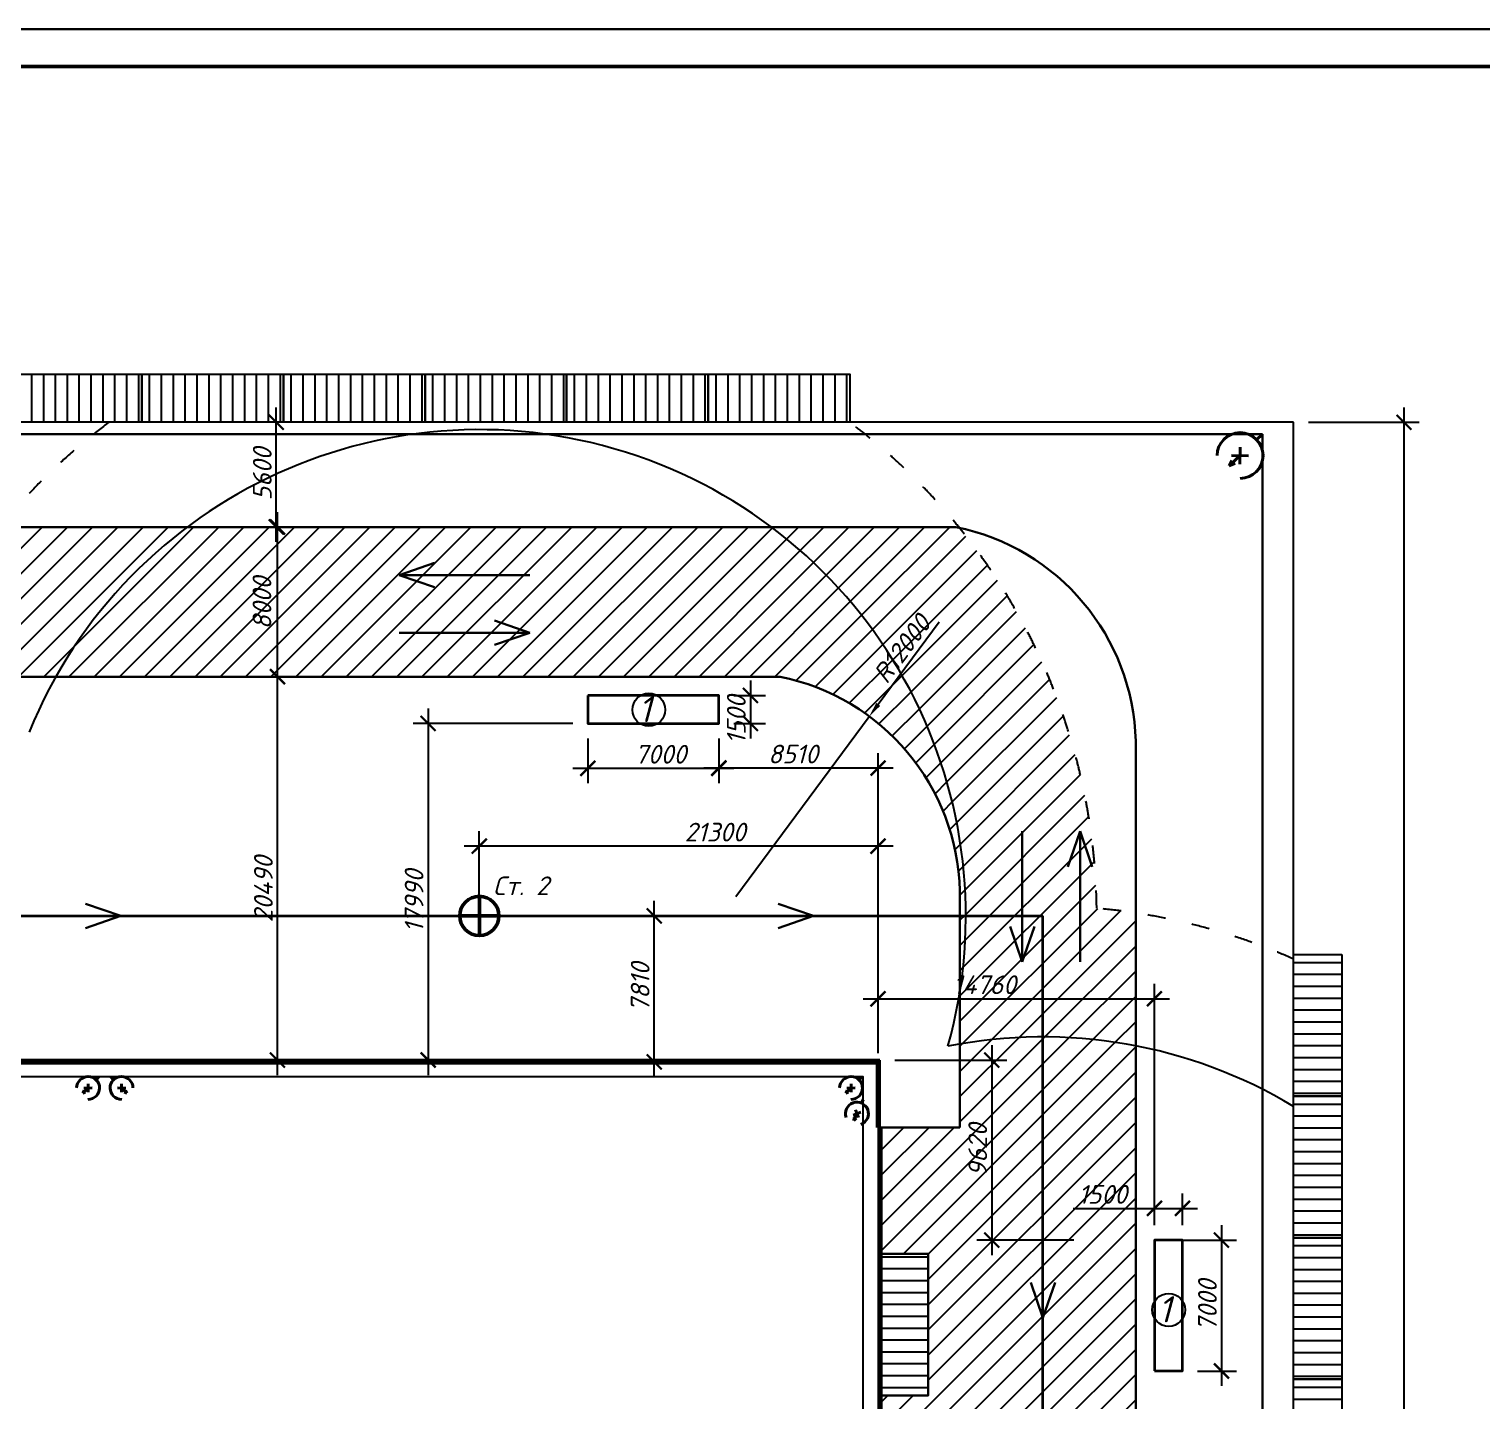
# Model space of a CAD drawing. Header units: millimetres. Extents: x -345369 to 252202, y 74562 to 424723.
# Drawn here: x 115692 to 135099, y 177409 to 195741 of the extents above; entities that cross this region are included whole.
import ezdxf

# ---------------------------------------------------------------- set-up
doc = ezdxf.new("R2010")
doc.units = ezdxf.units.MM
doc.linetypes.add('ACAD_ISO03W100', pattern=[30, 12, -18])
for name, color, linetype, lineweight in [('Основной [&]', 7, 'Continuous', 18), ('Рамка', 7, 'Continuous', 25), ('Тонка', 7, 'Continuous', 30), ('ТОнкая', 7, 'Continuous', 35)]:
    doc.layers.add(name, color=color, linetype=linetype, lineweight=lineweight)
doc.styles.get("Standard").update_dxf_attribs({"font": 'isocpeur.TTF', "oblique": 15})
doc.styles.add('вано размеры', font='isocpeui.ttf', dxfattribs={"height": 250})
doc.linetypes.add('ограждение2', pattern='A,6.35,-2.54,[132,ltypeshp.shx,S=2.54,R=0,X=-2.54,Y=0],-2.54,25.4', length=36.83)
doc.dimstyles.new('ss400', dxfattribs={"dimtxt": 250, "dimasz": 200, "dimexe": 200, "dimexo": 200, "dimgap": 62.5, "dimtad": 1, "dimdec": 0, "dimlfac": 4, "dimrnd": 10, "dimdsep": 46, "dimtxsty": 'Standard', "dimblk": 'ARCHTICK', "dimcen": 250, "dimdle": 200, "dimadec": 0, "dimazin": 0, "dimtfac": 1, "dimtdec": 0, "dimtmove": 1, "dimatfit": 3, "dimfxl": 1, "dimarcsym": 0})
pattern_1 = [(45, (21899.45, 61778.96), (-168.3798, 168.3798), [])]

# ---------------------------------------------------------------- blocks, each defined once
blk = doc.blocks.new('_ArchTick')
at = {"color": 0, "linetype": 'ByBlock', "const_width": 0.15}
blk.add_lwpolyline([(-0.5, -0.5), (0.5, 0.5)], dxfattribs=at)
blk = doc.blocks.new('*D268')
at = {"layer": 'Defpoints', "color": 0, "transparency": 16777216}
for p in [(132582, 190486), (134058, 190486), (132582, 156736)]:
    blk.add_point(p, dxfattribs=at)
at = {"layer": 'Основной [&]', "color": 0, "lineweight": -2, "transparency": 16777216}
for p, q in [((134058, 156536), (134058, 190686)), ((132782, 190486), (134258, 190486)), ((132782, 156736), (134258, 156736))]:
    blk.add_line(p, q, dxfattribs=at)
at = {"layer": 'Основной [&]', "color": 0, "lineweight": -2, "transparency": 16777216, "xscale": 200, "yscale": 200, "zscale": 200}
for p, rotation in [((134058, 190486), 90), ((134058, 156736), 270)]:
    blk.add_blockref('_ArchTick', p, dxfattribs=dict(at, rotation=rotation))
at = {"layer": 'Основной [&]', "color": 0, "lineweight": 25, "transparency": 16777216, "insert": (133870, 175214), "char_height": 250, "attachment_point": 5, "rotation": 90}
blk.add_mtext('135000', dxfattribs=at)
blk = doc.blocks.new('прожктр')
at = {"color": 1, "lineweight": 40}
for p, q in [((1821.2, 1758.54), (1821.15, 1756.29)), ((1821.17, 1757.41), (1822.62, 1758.79)), ((1821.85, 1758.46), (1822.62, 1758.79)), ((1821.85, 1758.46), (1821.85, 1758.46)), ((1822.26, 1758.07), (1822.62, 1758.79)), ((1822.3, 1757.39), (1820.05, 1757.44)), ((1818.96, 1755.31), (1818.17, 1754.56))]:
    blk.add_line(p, q, dxfattribs=at)
blk.add_arc((1821.17, 1757.41), 3.06, 90, 0, dxfattribs=at)
blk = doc.blocks.new('*D270')
at = {"layer": 'Defpoints', "color": 0, "transparency": 16777216}
for p in [(131099, 179982), (130724, 179559), (131099, 179559)]:
    blk.add_point(p, dxfattribs=at)
at = {"layer": 'Основной [&]', "color": 0, "lineweight": -2, "transparency": 16777216}
for p, q in [((130724, 179759), (130724, 180182)), ((131099, 179759), (131099, 180182)), ((129637, 179982), (130724, 179982)), ((130524, 179982), (131299, 179982))]:
    blk.add_line(p, q, dxfattribs=at)
at = {"layer": 'Основной [&]', "color": 0, "lineweight": -2, "transparency": 16777216, "xscale": 200, "yscale": 200, "zscale": 200, "rotation": 180}
blk.add_blockref('_ArchTick', (130724, 179982), dxfattribs=at)
at = {"layer": 'Основной [&]', "color": 0, "lineweight": -2, "transparency": 16777216, "xscale": 200, "yscale": 200, "zscale": 200}
blk.add_blockref('_ArchTick', (131099, 179982), dxfattribs=at)
at = {"layer": 'Основной [&]', "color": 0, "lineweight": 25, "transparency": 16777216, "insert": (130033, 180169), "char_height": 250, "attachment_point": 5}
blk.add_mtext('1500', dxfattribs=at)
blk = doc.blocks.new('*D271')
at = {"layer": 'Defpoints', "color": 0, "transparency": 16777216}
for p in [(130785, 179559), (131099, 177809), (131619, 177809)]:
    blk.add_point(p, dxfattribs=at)
at = {"layer": 'Основной [&]', "color": 0, "lineweight": -2, "transparency": 16777216}
for p, q in [((131619, 179759), (131619, 177609)), ((130985, 179559), (131819, 179559)), ((131299, 177809), (131819, 177809))]:
    blk.add_line(p, q, dxfattribs=at)
at = {"layer": 'Основной [&]', "color": 0, "lineweight": -2, "transparency": 16777216, "xscale": 200, "yscale": 200, "zscale": 200}
for p, rotation in [((131619, 179559), 90), ((131619, 177809), 270)]:
    blk.add_blockref('_ArchTick', p, dxfattribs=dict(at, rotation=rotation))
at = {"layer": 'Основной [&]', "color": 0, "lineweight": 25, "transparency": 16777216, "insert": (131432, 178684), "char_height": 250, "attachment_point": 5, "rotation": 90}
blk.add_mtext('7000', dxfattribs=at)
blk = doc.blocks.new('*D303')
at = {"layer": 'Defpoints', "color": 0, "transparency": 16777216}
for p in [(124905, 186837), (124905, 186462), (125327, 186462)]:
    blk.add_point(p, dxfattribs=at)
at = {"layer": 'Основной [&]', "color": 0, "lineweight": -2, "transparency": 16777216}
for p, q in [((125327, 187037), (125327, 186262)), ((125105, 186837), (125527, 186837)), ((125105, 186462), (125527, 186462))]:
    blk.add_line(p, q, dxfattribs=at)
at = {"layer": 'Основной [&]', "color": 0, "lineweight": -2, "transparency": 16777216, "xscale": 200, "yscale": 200, "zscale": 200}
for p, rotation in [((125327, 186837), 90), ((125327, 186462), 270)]:
    blk.add_blockref('_ArchTick', p, dxfattribs=dict(at, rotation=rotation))
at = {"layer": 'Основной [&]', "color": 0, "lineweight": 25, "transparency": 16777216, "insert": (125139, 186510), "char_height": 250, "attachment_point": 5, "rotation": 90}
blk.add_mtext('1500', dxfattribs=at)
blk = doc.blocks.new('*D304')
at = {"layer": 'Defpoints', "color": 0, "transparency": 16777216}
for p in [(123155, 186462), (124905, 186462), (123155, 185862)]:
    blk.add_point(p, dxfattribs=at)
at = {"layer": 'Основной [&]', "color": 0, "lineweight": -2, "transparency": 16777216}
for p, q in [((123155, 186262), (123155, 185662)), ((124905, 186262), (124905, 185662)), ((125105, 185862), (122955, 185862))]:
    blk.add_line(p, q, dxfattribs=at)
at = {"layer": 'Основной [&]', "color": 0, "lineweight": -2, "transparency": 16777216, "xscale": 200, "yscale": 200, "zscale": 200, "rotation": 180}
blk.add_blockref('_ArchTick', (123155, 185862), dxfattribs=at)
at = {"layer": 'Основной [&]', "color": 0, "lineweight": -2, "transparency": 16777216, "xscale": 200, "yscale": 200, "zscale": 200}
blk.add_blockref('_ArchTick', (124905, 185862), dxfattribs=at)
at = {"layer": 'Основной [&]', "color": 0, "lineweight": 25, "transparency": 16777216, "insert": (124126, 186050), "char_height": 250, "attachment_point": 5}
blk.add_mtext('7000', dxfattribs=at)
blk = doc.blocks.new('*D342')
at = {"color": 0, "lineweight": -2, "transparency": 16777216}
for p, q in [((124043, 181739), (124043, 184090)), ((121906, 183890), (124243, 183890)), ((126832, 181939), (123843, 181939))]:
    blk.add_line(p, q, dxfattribs=at)
at = {"layer": 'Defpoints', "color": 0, "transparency": 16777216}
for p in [(121706, 183890, -521), (124043, 183890), (127032, 181939)]:
    blk.add_point(p, dxfattribs=at)
at = {"color": 0, "lineweight": -2, "transparency": 16777216, "xscale": 200, "yscale": 200, "zscale": 200}
for p, rotation in [((124043, 183890), 90), ((124043, 181939), 270)]:
    blk.add_blockref('_ArchTick', p, dxfattribs=dict(at, rotation=rotation))
at = {"color": 0, "lineweight": 25, "transparency": 16777216, "insert": (123855, 182936), "char_height": 250, "attachment_point": 5, "rotation": 90}
blk.add_mtext('7810', dxfattribs=at)
blk = doc.blocks.new('*D343')
at = {"color": 0, "lineweight": -2, "transparency": 16777216}
for p, q in [((121706, 184090), (121706, 185023)), ((127032, 182057), (127032, 185023)), ((127232, 184823), (121506, 184823))]:
    blk.add_line(p, q, dxfattribs=at)
at = {"layer": 'Defpoints', "color": 0, "transparency": 16777216}
for p in [(121706, 184823), (121706, 183890, -521), (127032, 181857)]:
    blk.add_point(p, dxfattribs=at)
at = {"color": 0, "lineweight": -2, "transparency": 16777216, "xscale": 200, "yscale": 200, "zscale": 200, "rotation": 180}
blk.add_blockref('_ArchTick', (121706, 184823), dxfattribs=at)
at = {"color": 0, "lineweight": -2, "transparency": 16777216, "xscale": 200, "yscale": 200, "zscale": 200}
blk.add_blockref('_ArchTick', (127032, 184823), dxfattribs=at)
at = {"color": 0, "lineweight": 25, "transparency": 16777216, "insert": (124855, 185010), "char_height": 250, "attachment_point": 5}
blk.add_mtext('21300', dxfattribs=at)
blk = doc.blocks.new('*D344')
at = {"color": 0, "lineweight": -2, "transparency": 16777216}
for p, q in [((124905, 186262), (124905, 185666)), ((127032, 182139), (127032, 186066)), ((127232, 185866), (124705, 185866))]:
    blk.add_line(p, q, dxfattribs=at)
at = {"layer": 'Defpoints', "color": 0, "transparency": 16777216}
for p in [(124905, 186462), (124905, 185866), (127032, 181939)]:
    blk.add_point(p, dxfattribs=at)
at = {"color": 0, "lineweight": -2, "transparency": 16777216, "xscale": 200, "yscale": 200, "zscale": 200, "rotation": 180}
blk.add_blockref('_ArchTick', (124905, 185866), dxfattribs=at)
at = {"color": 0, "lineweight": -2, "transparency": 16777216, "xscale": 200, "yscale": 200, "zscale": 200}
blk.add_blockref('_ArchTick', (127032, 185866), dxfattribs=at)
at = {"color": 0, "lineweight": 25, "transparency": 16777216, "insert": (125897, 186053), "char_height": 250, "attachment_point": 5}
blk.add_mtext('8510', dxfattribs=at)
blk = doc.blocks.new('*D345')
at = {"color": 0, "lineweight": -2, "transparency": 16777216}
for p, q in [((121023, 186662), (121023, 181764)), ((122955, 186462), (120823, 186462)), ((122147, 181964), (120823, 181964))]:
    blk.add_line(p, q, dxfattribs=at)
at = {"layer": 'Defpoints', "color": 0, "transparency": 16777216}
for p in [(123155, 186462), (121023, 181964), (122347, 181964)]:
    blk.add_point(p, dxfattribs=at)
at = {"color": 0, "lineweight": -2, "transparency": 16777216, "xscale": 200, "yscale": 200, "zscale": 200}
for p, rotation in [((121023, 186462), 90), ((121023, 181964), 270)]:
    blk.add_blockref('_ArchTick', p, dxfattribs=dict(at, rotation=rotation))
at = {"color": 0, "lineweight": 25, "transparency": 16777216, "insert": (120835, 184087), "char_height": 250, "attachment_point": 5, "rotation": 90}
blk.add_mtext('17990', dxfattribs=at)
blk = doc.blocks.new('*D346')
at = {"color": 0, "lineweight": -2, "transparency": 16777216}
for p, q in [((119010, 181764), (119010, 187287)), ((118917, 187087), (118810, 187087)), ((118917, 181964), (118810, 181964))]:
    blk.add_line(p, q, dxfattribs=at)
at = {"layer": 'Defpoints', "color": 0, "transparency": 16777216}
for p in [(119010, 187087), (119117, 187087), (119117, 181964)]:
    blk.add_point(p, dxfattribs=at)
at = {"color": 0, "lineweight": -2, "transparency": 16777216, "xscale": 200, "yscale": 200, "zscale": 200}
for p, rotation in [((119010, 187087), 90), ((119010, 181964), 270)]:
    blk.add_blockref('_ArchTick', p, dxfattribs=dict(at, rotation=rotation))
at = {"color": 0, "lineweight": 25, "transparency": 16777216, "insert": (118822, 184246), "char_height": 250, "attachment_point": 5, "rotation": 90}
blk.add_mtext('20490', dxfattribs=at)
blk = doc.blocks.new('*D347')
at = {"color": 0, "lineweight": -2, "transparency": 16777216}
for p, q in [((119010, 186887), (119010, 189287)), ((119069, 189087), (119210, 189087))]:
    blk.add_line(p, q, dxfattribs=at)
at = {"layer": 'Defpoints', "color": 0, "transparency": 16777216}
for p in [(118869, 189087), (119010, 189087), (119010, 187087)]:
    blk.add_point(p, dxfattribs=at)
at = {"color": 0, "lineweight": -2, "transparency": 16777216, "xscale": 200, "yscale": 200, "zscale": 200}
for p, rotation in [((119010, 189087), 90), ((119010, 187087), 270)]:
    blk.add_blockref('_ArchTick', p, dxfattribs=dict(at, rotation=rotation))
at = {"color": 0, "lineweight": 25, "transparency": 16777216, "insert": (118803, 188070), "char_height": 250, "attachment_point": 5, "rotation": 90}
blk.add_mtext('8000', dxfattribs=at)
blk = doc.blocks.new('*D277')
at = {"color": 0, "lineweight": -2, "transparency": 16777216}
for p, q in [((118994, 188887), (118994, 190686)), ((118810, 190486), (118794, 190486)), ((118810, 189087), (118794, 189087))]:
    blk.add_line(p, q, dxfattribs=at)
at = {"layer": 'Defpoints', "color": 0, "transparency": 16777216}
for p in [(118994, 190486), (119010, 190486), (119010, 189087)]:
    blk.add_point(p, dxfattribs=at)
at = {"color": 0, "lineweight": -2, "transparency": 16777216, "xscale": 200, "yscale": 200, "zscale": 200}
for p, rotation in [((118994, 190486), 90), ((118994, 189087), 270)]:
    blk.add_blockref('_ArchTick', p, dxfattribs=dict(at, rotation=rotation))
at = {"color": 0, "lineweight": 25, "transparency": 16777216, "insert": (118807, 189794), "char_height": 250, "attachment_point": 5, "rotation": 90}
blk.add_mtext('5600', dxfattribs=at)
blk = doc.blocks.new('*D352')
at = {"color": 0, "lineweight": -2, "transparency": 16777216}
for p, q in [((128551, 182164), (128551, 179359)), ((127257, 181964), (128751, 181964)), ((129649, 179559), (128351, 179559))]:
    blk.add_line(p, q, dxfattribs=at)
at = {"layer": 'Defpoints', "color": 0, "transparency": 16777216}
for p in [(127057, 181964), (128551, 179559), (129849, 179559)]:
    blk.add_point(p, dxfattribs=at)
at = {"color": 0, "lineweight": -2, "transparency": 16777216, "xscale": 200, "yscale": 200, "zscale": 200}
for p, rotation in [((128551, 181964), 90), ((128551, 179559), 270)]:
    blk.add_blockref('_ArchTick', p, dxfattribs=dict(at, rotation=rotation))
at = {"color": 0, "lineweight": 25, "transparency": 16777216, "insert": (128364, 180762), "char_height": 250, "attachment_point": 5, "rotation": 90}
blk.add_mtext('9620', dxfattribs=at)
blk = doc.blocks.new('*D280')
at = {"color": 0, "lineweight": -2, "transparency": 16777216}
for p, q in [((127032, 182139), (127032, 182983)), ((130724, 179759), (130724, 182983)), ((126832, 182783), (130924, 182783))]:
    blk.add_line(p, q, dxfattribs=at)
at = {"layer": 'Defpoints', "color": 0, "transparency": 16777216}
for p in [(130724, 182783), (127032, 181939), (130724, 179559)]:
    blk.add_point(p, dxfattribs=at)
at = {"color": 0, "lineweight": -2, "transparency": 16777216, "xscale": 200, "yscale": 200, "zscale": 200, "rotation": 180}
blk.add_blockref('_ArchTick', (127032, 182783), dxfattribs=at)
at = {"color": 0, "lineweight": -2, "transparency": 16777216, "xscale": 200, "yscale": 200, "zscale": 200}
blk.add_blockref('_ArchTick', (130724, 182783), dxfattribs=at)
at = {"color": 0, "lineweight": 25, "transparency": 16777216, "insert": (128454, 182971), "char_height": 250, "attachment_point": 5}
blk.add_mtext('14760', dxfattribs=at)
blk = doc.blocks.new('*D288')
at = {"color": 0, "lineweight": -2, "transparency": 16777216}
for p, q in [((127849, 187815), (127034, 186717)), ((125131, 184150), (126915, 186556))]:
    blk.add_line(p, q, dxfattribs=at)
at = {"color": 0, "transparency": 16777216}
blk.add_solid([(127008, 186737), (127061, 186697), (126915, 186556)], dxfattribs=at)
at = {"layer": 'Defpoints', "color": 0, "transparency": 16777216}
for p in [(126915, 186556), (125131, 184150)]:
    blk.add_point(p, dxfattribs=at)
at = {"color": 0, "lineweight": 25, "transparency": 16777216, "insert": (127350, 187458), "char_height": 250, "attachment_point": 5, "rotation": 53.4387}
blk.add_mtext('R12000', dxfattribs=at)

msp = doc.modelspace()

# ---------------------------------------------------------------- hatches: boundary and pattern name
at = {"lineweight": 25}
h = msp.add_hatch(dxfattribs=at)
h.set_pattern_fill('ANSI31', color=0, scale=50, angle=45)
h.set_pattern_definition([(90, (-909479.26, 308379.25), (-158.75, 5e-14), [])])
h.paths.add_polyline_path([(115304.769207, 191131.138475), (115304.769207, 190486.349527), (117196.720896, 190486.349527), (117196.720896, 191131.138475)])
h = msp.add_hatch(dxfattribs=at)
h.set_pattern_fill('ANSI31', color=0, scale=50, angle=45)
h.set_pattern_definition([(90, (-907587.3, 308379.25), (-158.75, 5e-14), [])])
h.paths.add_polyline_path([(117196.720896, 191131.138475), (117196.720896, 190486.349527), (119088.672585, 190486.349527), (119088.672585, 191131.138475)])
h = msp.add_hatch(dxfattribs=at)
h.set_pattern_fill('ANSI31', color=0, scale=50, angle=45)
h.set_pattern_definition([(90, (-905695.36, 308379.25), (-158.75, 5e-14), [])])
h.paths.add_polyline_path([(119088.672585, 191131.138475), (119088.672585, 190486.349527), (120980.624274, 190486.349527), (120980.624274, 191131.138475)])
h = msp.add_hatch(dxfattribs=at)
h.set_pattern_fill('ANSI31', color=0, scale=50, angle=45)
h.set_pattern_definition([(90, (-903803.4, 308379.25), (-158.75, 5e-14), [])])
h.paths.add_polyline_path([(120980.624274, 191131.138475), (120980.624274, 190486.349527), (122872.575963, 190486.349527), (122872.575963, 191131.138475)])
h = msp.add_hatch(dxfattribs=at)
h.set_pattern_fill('ANSI31', color=0, scale=50, angle=45)
h.set_pattern_definition([(90, (-901911.45, 308379.25), (-158.75, 5e-14), [])])
h.paths.add_polyline_path([(122872.575963, 191131.138475), (122872.575963, 190486.349527), (124764.527652, 190486.349527), (124764.527652, 191131.138475)])
h = msp.add_hatch(dxfattribs=at)
h.set_pattern_fill('ANSI31', color=0, scale=50, angle=45)
h.set_pattern_definition([(90, (-900019.5, 308379.25), (-158.75, 5e-14), [])])
h.paths.add_polyline_path([(124764.527652, 191131.138475), (124764.527652, 190486.349527), (126656.479341, 190486.349527), (126656.479341, 191131.138475)])
h = msp.add_hatch()
h.set_pattern_fill('ANSI31', color=256, scale=75)
h.set_pattern_definition(pattern_1)
h.paths.add_polyline_path([(113577.070413, 189086.523829), (105777.418459, 189086.523829, 0.0705545242), (104486.372632, 187797.326568, 0.5921193589), (94522.47632, 182271.637921, 0.0323834367), (93697.029349, 182112.179184), (93697.029349, 180176.143973), (95713.125088, 180176.143973), (95713.123731, 181815.200152), (95607.608564, 181815.202586, -0.9987050932), (94739.177727, 181816.327852, -1.0012965857), (95607.608564, 181815.202586), (95713.123731, 181815.200152), (95713.121735, 184224.523829, -0.3500198698), (98115.403139, 187086.523829), (115333.61278, 187086.523829, 0.1035227013)])
h.paths.add_polyline_path([(105777.418459, 189086.523829), (96329.914615, 189086.523829, 0.1225790747), (93697.029349, 186096.761723), (93697.029349, 182112.179184, -0.0323834367), (94522.47632, 182271.637921, -0.5921193589), (104486.372632, 187797.326568, -0.0705545242)], flags=17)
h.paths.add_polyline_path([(95339.482686, 180176.143973), (93697.029349, 180176.143973), (93697.029349, 174066.938467), (93697.029349, 173090.007492), (95339.482686, 173090.007492), (95339.482686, 175563.582043, -0.4142135624), (95076.920756, 175826.143973, -0.4142135624), (95339.482686, 176088.705902)])
h.paths.add_polyline_path([(95713.125088, 180176.143973), (95339.482686, 180176.143973), (95339.482686, 176088.705902, -0.4142135624), (95602.044615, 175826.143973, -0.4142135624), (95339.482686, 175563.582043), (95339.482686, 173090.007492), (95713.130958, 173090.007492)])
h.paths.add_polyline_path([(95339.482686, 173090.007492), (93697.029349, 173090.007492), (93697.029349, 172930.160555), (95339.482686, 172931.4784)])
h.paths.add_polyline_path([(95713.130958, 173090.007492), (95339.482686, 173090.007492), (95339.482686, 172931.4784), (95713.131089, 172931.778202)])
h.paths.add_polyline_path([(95713.131089, 172931.778202), (95339.482686, 172931.4784), (95339.482686, 172816.402868), (95713.131185, 172816.402868)])
h.paths.add_polyline_path([(95339.482686, 172931.4784), (93697.029349, 172930.160555), (93697.029349, 172816.402868), (95339.482686, 172816.402868)])
h.paths.add_polyline_path([(95339.482686, 172816.402868), (93697.029349, 172816.402868), (93697.029349, 172699.848187), (95339.482686, 172699.848187)])
h.paths.add_polyline_path([(95713.131185, 172816.402868), (95339.482686, 172816.402868), (95339.482686, 172699.848187), (95713.131281, 172699.848187)])
h.paths.add_polyline_path([(95713.131281, 172699.848187), (95339.482686, 172699.848187), (93697.029349, 172699.848187), (93697.029349, 169665.934227), (95713.133795, 169665.934227)])
h.paths.add_polyline_path([(95713.133795, 169665.934227), (93697.029349, 169665.934227), (93697.029349, 169446.233614, 0.0363199706), (94522.47632, 169380.650024, 0.0134104833), (94530.162656, 169032.282191), (95713.13432, 169032.282191)])
h.paths.add_polyline_path([(94522.47632, 169380.650024, -0.0363199706), (93697.029349, 169446.233614), (93697.029349, 169032.282191), (94530.162656, 169032.282191, -0.0134104833)], flags=17)
h.paths.add_polyline_path([(95713.13432, 169032.282191), (94530.162656, 169032.282191, 0.082801504), (94984.264551, 166943.866613, -0.5207731307), (95527.653685, 166563.643971, -0.2654073373), (95328.611516, 166215.082717, 0.02790877), (95713.137162, 165600.767986)], flags=17)
h.paths.add_polyline_path([(94530.162656, 169032.282191), (93697.029349, 169032.282191), (93697.029349, 165555.526222, 0.115756254), (96149.084307, 162694.396366, -0.1374680467), (95713.138295, 164232.712926), (95713.137162, 165600.767986, -0.02790877), (95328.611516, 166215.082717, -0.5805187318), (94718.213486, 166563.643971, -0.3151205526), (94984.264551, 166943.866613, -0.082801504)])
h.paths.add_polyline_path([(102891.003477, 161317.825243), (99147.937866, 161317.825243, 0.1149662721)])
h.paths.add_polyline_path([(114945.401574, 161317.825243), (111077.398189, 161317.825243, -0.1090337439), (108277.090684, 161317.825243), (104408.169743, 161317.825243, 0.3611344028)])
h.paths.add_polyline_path([(111077.398189, 161317.825243), (108277.090684, 161317.825243, 0.1090337439)], flags=17)
h.paths.add_polyline_path([(129952.860079, 167560.38822, 0.0159013474), (130473.578595, 167622.631233), (130473.578595, 169398.249943, -0.0911053363), (128125.51891, 169374.488222), (128125.51891, 168665.759636, -0.0776956941), (128125.51891, 166658.698693), (128125.51891, 164179.825243, -0.3777969673), (125510.472979, 161317.825243), (123106.574733, 161317.825243, -0.0726860318), (121232.398867, 161182.476493), (119703.137231, 161182.476493), (120096.460636, 161317.825243), (116438.359838, 161317.825243, 0.6309787612)])
h.paths.add_polyline_path([(95299.255706, 175922.137543), (96298.687524, 175922.137543), (96298.687524, 176522.137543), (95299.255706, 176522.137543)], flags=9)
h = msp.add_hatch()
h.set_pattern_fill('ANSI31', color=256, scale=75)
h.set_pattern_definition(pattern_1)
h.paths.add_polyline_path([(117806.595003, 189086.523829), (113577.070413, 189086.523829, -0.1035227013), (115333.61278, 187086.523829), (116050.052636, 187086.523829, -0.1035227013)])
h = msp.add_hatch()
h.set_pattern_fill('ANSI31', color=256, scale=75)
h.set_pattern_definition(pattern_1)
h.paths.add_polyline_path([(125723.237506, 187086.523829, -0.3500198698), (128125.51891, 184224.523829), (128125.51891, 182886.528309, 0.2773153622), (125606.246957, 189086.523829), (117806.595003, 189086.523829, 0.1035227013), (116050.052636, 187086.523829)])
h.paths.add_polyline_path([(119088.588293, 187580.663755), (119088.588293, 188405.663755), (118492.847565, 188565.292002), (118492.847565, 187740.292002)], flags=24)
h.paths.add_polyline_path([(127889.700252, 182685.258066), (128864.700252, 182685.258066), (129024.328499, 183280.998794), (128049.328499, 183280.998794)], flags=9)
h.paths.add_polyline_path([(127191.586969, 186764.598205), (127876.6212, 187688.301676), (127493.197752, 188171.390335), (126808.163521, 187247.686863)], flags=24)
h = msp.add_hatch()
h.set_pattern_fill('ANSI31', color=256, scale=75)
h.set_pattern_definition(pattern_1)
h.paths.add_polyline_path([(128125.51891, 182886.528309), (128125.51891, 182177.799723, -0.0911053363), (130473.578595, 182154.038002), (130473.578595, 183929.656712, 0.0159013474), (129952.860079, 183991.899725, 0.1685148531), (128118.418227, 189076.62033, 0.0040182322), (128071.29719, 189086.523829), (125606.246957, 189086.523829, -0.2773153622)])
h.paths.add_polyline_path([(127889.700252, 182685.258066), (128864.700252, 182685.258066), (129024.328499, 183280.998794), (128049.328499, 183280.998794)], flags=25)
h.paths.add_polyline_path([(127191.586969, 186764.598205), (127876.6212, 187688.301676), (127493.197752, 188171.390335), (126808.163521, 187247.686863)], flags=25)
h = msp.add_hatch(dxfattribs=at)
h.set_pattern_fill('ANSI31', color=0, scale=50, angle=-45)
h.set_pattern_definition([(360, (250475.22, 1208158.62), (4e-14, 158.75), [])])
h.paths.add_polyline_path([(133227.10653, 183374.594156), (132582.317583, 183374.594156), (132582.317583, 181482.642466), (133227.10653, 181482.642466)])
h = msp.add_hatch()
h.set_pattern_fill('ANSI31', color=256, scale=75)
h.set_pattern_definition(pattern_1)
h.paths.add_polyline_path([(130473.578595, 182154.038002, 0.0911053363), (128125.51891, 182177.799723), (128125.51891, 181063.65283), (127057.419323, 181063.65283), (127057.419323, 179375.687523), (127702.208271, 179375.687523), (127702.208271, 177483.735834), (127057.419323, 177483.735834), (127057.419323, 176563.65283), (128125.51891, 176563.65283), (128125.51891, 174988.635115), (127057.419323, 174988.635115), (127057.419323, 173300.669808), (127702.208271, 173300.669808), (127702.208271, 171408.718119), (127057.419323, 171408.718119), (127057.419323, 170488.635115), (128125.51891, 170488.635115), (128125.51891, 169374.488222, 0.0911053363), (130473.578595, 169398.249943)])
h.paths.add_polyline_path([(128972.324051, 175776.143973, -1), (129497.44791, 175776.143973, -1)], flags=16)
h.paths.add_polyline_path([(129569.495961, 179883.668203), (130344.495961, 179883.668203), (130504.124208, 180479.408931), (129729.124208, 180479.408931)], flags=9)
h.paths.add_polyline_path([(131717.158777, 178195.404662), (131717.158777, 179020.404662), (131121.418048, 179180.032909), (131121.418048, 178355.032909)], flags=9)
h.paths.add_polyline_path([(127722.746763, 176884.465037), (128497.746763, 176884.465037), (128657.37501, 177480.205765), (127882.37501, 177480.205765)], flags=24)
h.paths.add_polyline_path([(128709.810471, 172313.514955), (128709.810471, 173338.514955), (128114.069743, 173498.143202), (128114.069743, 172473.143202)], flags=24)
h.paths.add_polyline_path([(128648.894554, 180272.876619), (128648.894554, 181097.876619), (128053.153826, 181257.504866), (128053.153826, 180432.504866)], flags=24)
h.paths.add_polyline_path([(129139.146822, 174119.168738), (130089.146822, 174119.168738), (130248.775069, 174714.909466), (129298.775069, 174714.909466)], flags=24)
h.paths.add_polyline_path([(128293.228495, 170926.320794), (129243.228495, 170926.320794), (129402.856742, 171522.061523), (128452.856742, 171522.061523)], flags=24)
h.paths.add_polyline_path([(130588.724674, 178234.444613), (130938.724674, 178234.444613), (131162.20422, 179068.481633), (130812.20422, 179068.481633)], flags=9)
h.paths.add_polyline_path([(129253.402924, 175872.662686), (130241.471106, 175872.662686), (130241.471106, 176472.662686), (129253.402924, 176472.662686)], flags=24)
h = msp.add_hatch(dxfattribs=at)
h.set_pattern_fill('ANSI31', color=0, scale=50, angle=-45)
h.set_pattern_definition([(360, (250475.22, 1206266.67), (4e-14, 158.75), [])])
h.paths.add_polyline_path([(133227.10653, 181482.642466), (132582.317583, 181482.642466), (132582.317583, 179590.690777), (133227.10653, 179590.690777)])
h = msp.add_hatch(dxfattribs=at)
h.set_pattern_fill('ANSI31', color=0, scale=50, angle=-45)
h.set_pattern_definition([(360, (250475.22, 1204374.72), (4e-14, 158.75), [])])
h.paths.add_polyline_path([(133227.10653, 179590.690777), (132582.317583, 179590.690777), (132582.317583, 177698.739088), (133227.10653, 177698.739088)])
h = msp.add_hatch(dxfattribs=at)
h.set_pattern_fill('ANSI31', color=0, scale=50, angle=135)
h.set_pattern_definition([(180, (9809.31, -847300.3), (-2e-14, -158.75), [])])
h.paths.add_polyline_path([(127057.419323, 177483.735834), (127702.208271, 177483.735834), (127702.208271, 179375.687523), (127057.419323, 179375.687523)])
h = msp.add_hatch(dxfattribs=at)
h.set_pattern_fill('ANSI31', color=0, scale=50, angle=-45)
h.set_pattern_definition([(360, (250475.22, 1202482.77), (4e-14, 158.75), [])])
h.paths.add_polyline_path([(133227.10653, 177698.739088), (132582.317583, 177698.739088), (132582.317583, 175806.787399), (133227.10653, 175806.787399)])

# ---------------------------------------------------------------- linework, layer by layer
at = {"color": 7, "linetype": 'ограждение2', "lineweight": 25, "ltscale": 30}
for p, q in [((132582.317583, 190486.349527), (91993.067799, 190486.349527)), ((132582.317583, 156736.1994), (132582.317583, 190486.349527))]:
    msp.add_line(p, q, dxfattribs=at)
at = {"color": 1, "lineweight": 30}
for p, q in [((130280.249086, 190326.758852), (92343.249375, 190326.758852)), ((130280.249086, 190326.758852), (92833.249375, 190326.758852)), ((132168.094864, 190326.758852), (94721.095154, 190326.758852)), ((132168.094864, 190326.758852), (94721.095154, 190326.758852)), ((132168.094864, 160587.326045), (132168.094864, 190326.758852)), ((132168.094864, 160587.326045), (132168.094864, 190326.758852)), ((132168.094864, 157030.647006), (132168.094864, 186770.079813)), ((132168.094864, 157030.647006), (132168.094864, 186770.079813))]:
    msp.add_line(p, q, dxfattribs=at)
at = {"lineweight": 30}
for p, q in [((130473.578595, 177266.857348), (130473.578595, 186224.523829)), ((127057.419323, 181063.65283), (128125.51891, 181063.65283)), ((127702.208271, 179375.687523), (127057.419323, 179375.687523)), ((127702.208271, 179375.687523), (127702.208271, 177483.735834)), ((127702.208271, 177483.735834), (127057.419323, 177483.735834))]:
    msp.add_line(p, q, dxfattribs=at)
at = {"color": 0, "lineweight": 30}
msp.add_line((128125.51891, 184224.523829), (128125.51891, 181063.65283), dxfattribs=at)
msp.add_line((128125.51891, 184224.523829), (128125.51891, 184224.523829))
at = {"color": 7, "lineweight": 50}
msp.add_line((121706.42098, 184143.702053, -583.487005), (121706.42098, 183636.415509, -458.497569), dxfattribs=at)
at = {"lineweight": 35}
for p, q in [((109677.244436, 183890.058781, -520.992287), (121706.42098, 183890.058788, -520.992289)), ((121706.42098, 183890.058788, -520.992289), (129234.88598, 183890.058788, -520.992289)), ((129234.88598, 175776.143973), (129234.88598, 183890.058788, -520.992289)), ((127057.419323, 181963.65283), (106507.419323, 181963.65283)), ((106532.419323, 181938.65283), (127032.419323, 181938.65283)), ((127032.419323, 181938.65283), (127032.419323, 181063.65283)), ((127057.419323, 181063.65283), (127057.419323, 181963.65283)), ((127032.419323, 181063.65283), (127057.419323, 181063.65283))]:
    msp.add_line(p, q, dxfattribs=at)
at = {"lineweight": 70}
for p, q in [((106532.419323, 181938.65283), (127032.419323, 181938.65283)), ((127032.419323, 181938.65283), (127032.419323, 181063.65283)), ((127032.419323, 181063.65283), (127057.419323, 181063.65283)), ((127057.419323, 181063.65283), (127057.419323, 176563.65283))]:
    msp.add_line(p, q, dxfattribs=at)
at = {"lineweight": 25}
msp.add_line((127057.419323, 170488.635115), (127057.419323, 181063.65283), dxfattribs=at)
at = {"color": 0, "lineweight": 25, "elevation": -520.992287}
for points in [[(115304.769207, 191131.138475), (117196.720896, 191131.138475), (117196.720896, 190486.349527), (115304.769207, 190486.349527)], [(117196.720896, 191131.138475), (119088.672585, 191131.138475), (119088.672585, 190486.349527), (117196.720896, 190486.349527)], [(119088.672585, 191131.138475), (120980.624274, 191131.138475), (120980.624274, 190486.349527), (119088.672585, 190486.349527)], [(120980.624274, 191131.138475), (122872.575963, 191131.138475), (122872.575963, 190486.349527), (120980.624274, 190486.349527)], [(122872.575963, 191131.138475), (124764.527652, 191131.138475), (124764.527652, 190486.349527), (122872.575963, 190486.349527)], [(124764.527652, 191131.138475), (126656.479341, 191131.138475), (126656.479341, 190486.349527), (124764.527652, 190486.349527)]]:
    msp.add_lwpolyline(points, close=True, dxfattribs=at)
at = {"color": 0, "lineweight": 25}
for points in [[(133227.10653, 183374.594156), (133227.10653, 181482.642466), (132582.317583, 181482.642466), (132582.317583, 183374.594156)], [(133227.10653, 181482.642466), (133227.10653, 179590.690777), (132582.317583, 179590.690777), (132582.317583, 181482.642466)], [(133227.10653, 179590.690777), (133227.10653, 177698.739088), (132582.317583, 177698.739088), (132582.317583, 179590.690777)], [(127057.419323, 177483.735834), (127057.419323, 179375.687523), (127702.208271, 179375.687523), (127702.208271, 177483.735834)], [(133227.10653, 177698.739088), (133227.10653, 175806.787399), (132582.317583, 175806.787399), (132582.317583, 177698.739088)]]:
    msp.add_lwpolyline(points, close=True, dxfattribs=at)
at = {"color": 0, "lineweight": -2}
for centre in [(123970.466664, 186645.401462, -520.992286), (130914.700962, 178625.162612, -520.992286)]:
    msp.add_circle(centre, 219.458325, dxfattribs=at)
at = {"color": 7, "lineweight": 50}
msp.add_circle((121706.42098, 183890.058781, -520.992287), 262.561929, dxfattribs=at)
at = {"color": 0, "linetype": 'ACAD_ISO03W100', "lineweight": 25, "ltscale": 20}
for centre, start, end in [((121706.42098, 183890.058781, -520.992287), 126.8856838401, 136.8277592262), ((121706.42098, 183890.058781, -520.992287), 0.7075489885, 53.1143161599), ((129234.88598, 175776.143973), 66.052866869, 85.0056156246)]:
    msp.add_arc(centre, 8247.067927, start, end, dxfattribs=at)
at = {"lineweight": 30}
for centre in [(127478.707444, 186149.917504), (125130.64776, 184149.917504)]:
    msp.add_arc(centre, 2995.800279, 1.427020862, 78.5912625652, dxfattribs=at)
at = {"layer": 'Основной [&]', "lineweight": 30}
for p, q in [((96099.310753, 189086.523829), (128071.29719, 189086.523829)), ((98115.403139, 187086.523829), (125723.237506, 187086.523829))]:
    msp.add_line(p, q, dxfattribs=at)
at = {"layer": 'Основной [&]', "lineweight": 35}
for points in [[(123154.673473, 186836.523829), (123154.673473, 186461.523829), (124904.673473, 186461.523829), (124904.673473, 186836.523829)], [(130723.578595, 177809.36942), (131098.578595, 177809.36942), (131098.578595, 179559.36942), (130723.578595, 179559.36942)]]:
    msp.add_lwpolyline(points, close=True, dxfattribs=at)
at = {"layer": 'Основной [&]', "color": 1, "lineweight": 25}
msp.add_lwpolyline([(117639.945967, 169813.635115), (126832.419323, 169813.635115), (126832.419323, 181738.65283), (106732.419323, 181738.65283), (106732.419323, 169813.635115), (113753.879541, 169813.635115)], dxfattribs=at)
at = {"layer": 'Основной [&]', "lineweight": 25}
for centre, start, end in [((121706.42098, 183890.058781, -520.992287), 344.4471427719, 157.7800341501), ((129234.88598, 175776.143973), 58.9877125756, 101.2660218411)]:
    msp.add_arc(centre, 6497.067927, start, end, dxfattribs=at)
at = {"layer": 'Рамка', "color": 0, "linetype": 'Continuous', "lineweight": 30}
msp.add_line((164876.563325, 195741.118029), (80776.563325, 195741.118029), dxfattribs=at)
at = {"layer": 'Рамка', "color": 0, "linetype": 'Continuous', "lineweight": 50}
msp.add_line((164376.563325, 195241.118029), (82776.563325, 195241.118029), dxfattribs=at)
at = {"layer": 'Тонка'}
for p, q in [((120636.649749, 188444.145372), (121109.439873, 188606.839866)), ((122380.048123, 188444.145372), (120636.649749, 188444.145372)), ((120636.649749, 188444.145372), (121109.439873, 188281.450878)), ((122380.048123, 187673.310965), (120636.649749, 187673.310965)), ((120636.649749, 187673.310965), (122380.048123, 187673.310965)), ((122380.048123, 187673.310965), (121907.257999, 187836.005459)), ((122380.048123, 187673.310965), (121907.257999, 187510.61647)), ((128959.33314, 183277.31152), (128959.33314, 185020.709895)), ((128959.33314, 185020.709895), (128959.33314, 183277.31152)), ((129730.167547, 185020.709895), (129567.473053, 184547.91977)), ((129730.167547, 183277.31152), (129730.167547, 185020.709895)), ((129730.167547, 185020.709895), (129892.862041, 184547.91977)), ((116919.445534, 183890.058785, -520.992288), (116446.65541, 184052.753279, -520.992288)), ((126169.445534, 183890.058788, -520.992289), (125696.65541, 184052.753282, -520.992289)), ((116919.445534, 183890.058785, -520.992288), (116446.65541, 183727.364291, -520.992288)), ((126169.445534, 183890.058788, -520.992289), (125696.65541, 183727.364294, -520.992289)), ((128959.33314, 183277.31152), (128796.638646, 183750.101644)), ((128959.33314, 183277.31152), (129122.027634, 183750.101644)), ((129234.88598, 178518.964641, -176.115778), (129072.191486, 178991.754765, -176.115778)), ((129234.88598, 178518.964641, -176.115778), (129397.580475, 178991.754765, -176.115778))]:
    msp.add_line(p, q, dxfattribs=at)
at = {"layer": 'ТОнкая', "lineweight": 50}
msp.add_line((121968.98291, 183890.058781, -520.992287), (121443.859051, 183890.058781, -520.992287), dxfattribs=at)

# ---------------------------------------------------------------- block references
at = {"color": 0, "lineweight": -2}
for p, xscale, yscale, zscale, rotation in [((313985.260029, 365782.978651), 100, 100, 100, 180), ((205772.954204, 271255.243414), -50.00000000000002, 50.00000000000002, 50.00000000000002, 89.09819810463478), ((27634.387018, 271255.243414), 50.00000000000002, 50.00000000000002, 50.00000000000002, 270.9018018953652), ((215964.647605, 271255.243414), -50.00000000000002, 50.00000000000002, 50.00000000000002, 89.09819810463478), ((177830.229876, 297022.719189), -49.99999999999999, 49.99999999999999, 49.99999999999999, 110.172163576788)]:
    msp.add_blockref('прожктр', p, dxfattribs=dict(at, xscale=xscale, yscale=yscale, zscale=zscale, rotation=rotation))

# ---------------------------------------------------------------- texts
at = {"color": 0, "lineweight": 25, "char_height": 350, "width": 282.22132822, "attachment_point": 1}
for insert in [(123827.14993, 186829.201974, -520.992286), (130771.384228, 178808.963123, -520.992286)]:
    msp.add_mtext('1', dxfattribs=dict(at, insert=insert))
at = {"color": 7, "lineweight": 25, "insert": (122635.293864, 184167.74322, -520.992287), "char_height": 250, "width": 3033.49570756, "attachment_point": 9, "style": 'вано размеры'}
msp.add_mtext('Ст. 2', dxfattribs=at)

# ---------------------------------------------------------------- dimensions: what is measured, and where the dimension line sits
at = {"lineweight": 25}
for base, p1, p2, picture, middle in [((118994.372418, 190486.349527), (119009.813434, 189086.523829), (119009.813434, 190486.349527), '*D277', (118994.372418, 189794.013747)), ((119009.813434, 189086.523829), (119009.813434, 187086.523829), (118868.776367, 189086.523829), '*D347', (118990.717929, 188069.628514)), ((119009.813434, 187086.523829), (119117.10116, 181963.65283), (119117.10116, 187086.523829), '*D346', (119009.813434, 184246.469931)), ((121022.864662, 181963.65283), (123154.673473, 186461.523829), (122347.000556, 181963.65283), '*D345', (121022.864662, 184086.975855)), ((124042.645152, 183890.058781), (127032.419323, 181938.65283), (121706.42098, 183890.058781, -520.992287), '*D342', (124042.645152, 182936.402448)), ((128551.02419, 179559.36942), (127057.419323, 181963.65283), (129848.578595, 179559.36942), '*D352', (128551.02419, 180761.841378))]:
    dim = msp.add_linear_dim(base=base, p1=p1, p2=p2, angle=90, dimstyle='ss400', dxfattribs=at)
    dim.commit()
    dim.dimension.update_dxf_attribs({"geometry": picture, "text_midpoint": middle, "dimtype": 160})
dim = msp.add_radius_dim(center=(125130.64776, 184149.917504), mpoint=(126915.191882, 186556.205432), text='R12000', dimstyle='ss400', override={"dimsah": 1}, dxfattribs=at)
dim.commit()
dim.dimension.update_dxf_attribs({"geometry": '*D288', "text_midpoint": (127350.43746, 187457.857967)})
for base, p1, p2, picture, middle in [((124904.673473, 185865.520255), (127032.419323, 181938.65283), (124904.673473, 186461.523829), '*D344', (125896.854974, 185865.520255)), ((121706.42098, 184822.757284), (127032.419323, 181856.791987), (121706.42098, 183890.058781, -520.992287), '*D343', (124855.297687, 184822.757284)), ((130723.578595, 182783.12843), (127032.419323, 181938.65283), (130723.578595, 179559.36942), '*D280', (128453.66501, 182783.12843))]:
    dim = msp.add_linear_dim(base=base, p1=p1, p2=p2, dimstyle='ss400', dxfattribs=at)
    dim.commit()
    dim.dimension.update_dxf_attribs({"geometry": picture, "text_midpoint": middle, "dimtype": 160})
at = {"layer": 'Основной [&]', "lineweight": 25}
dim = msp.add_linear_dim(base=(134057.706197, 190486.349527), p1=(132582.317583, 156736.1994), p2=(132582.317583, 190486.349527), angle=90, text='135000', dimstyle='ss400', dxfattribs=at)
dim.commit()
dim.dimension.update_dxf_attribs({"geometry": '*D268', "text_midpoint": (134057.706197, 175213.564875), "dimtype": 160})
for base, p1, p2, angle, picture, middle in [((125326.84262, 186461.523829), (124904.673473, 186836.523829), (124904.673473, 186461.523829), 270, '*D303', (125326.84262, 186510.063222)), ((131619.288412, 177809.36942), (130784.826306, 179559.36942), (131098.578595, 177809.36942), 90, '*D271', (131619.288412, 178684.36942))]:
    dim = msp.add_linear_dim(base=base, p1=p1, p2=p2, angle=angle, dimstyle='ss400', dxfattribs=at)
    dim.commit()
    dim.dimension.update_dxf_attribs({"geometry": picture, "text_midpoint": middle, "dimtype": 160})
for base, p1, p2, picture, middle in [((123154.673473, 185862.141153), (124904.673473, 186461.523829), (123154.673473, 186461.523829), '*D304', (124126.198005, 185862.141153)), ((131098.578595, 179981.538567), (130723.578595, 179559.36942), (131098.578595, 179559.36942), '*D270', (130033.460719, 179981.538567))]:
    dim = msp.add_linear_dim(base=base, p1=p1, p2=p2, dimstyle='ss400', dxfattribs=at)
    dim.commit()
    dim.dimension.update_dxf_attribs({"geometry": picture, "text_midpoint": middle, "dimtype": 160})

doc.saveas('drawing.dxf')
